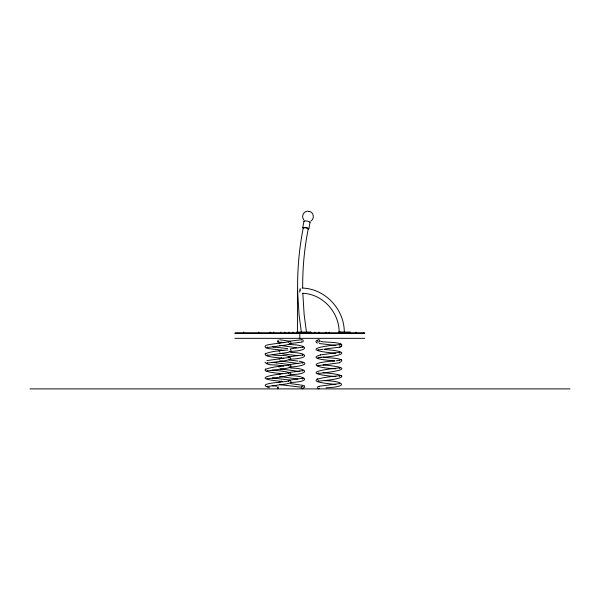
<?xml version="1.0" encoding="UTF-8"?>
<svg xmlns="http://www.w3.org/2000/svg" width="600" height="600" viewBox="0 0 600 600"><rect width="100%" height="100%" fill="white"/><g stroke="black" fill="none" stroke-linecap="round" stroke-linejoin="round"><path stroke-width="0.9" d="M297.623 288.51C297.428 268.147 299.295 247.77 303.285 227.798L303.39 227.7A2.61 0.465 10.5 0 1 305.197 227.7L306.495 227.933A2.468 0.443 10.5 0 1 308.212 228.57L308.28 228.697C304.395 248.167 302.535 268.035 302.7 287.88M299.82 333.442L299.925 332.715M277.928 387.24L277.905 388.755L278.002 386.7M339.502 353.16L340.005 352.267L320.4 354.93M308.933 211.71L308.625 211.222L308.752 211.68M339.495 368.722L340.005 367.845C319.68 369.765 300.24 373.515 335.858 376.605M278.093 341.145L277.905 342.03L283.853 342.66M299.767 292.132L300.233 288.562M301.32 332.062L299.1 315.12L297.525 289.695A2.55 2.527 0 0 1 297.78 289.058M300 290.347L300.053 289.942M302.73 227.685L303.975 221.085M308.835 228.81L310.08 222.21M302.558 379.02L303.157 378.195L288.923 380.205M339.51 345.218L339.862 344.565C323.212 346.005 297.938 349.928 335.767 353.243M340.028 347.07C347.513 341.272 323.062 342.78 320.722 341.28M339.51 360.788L339.877 360.142L336.03 360.892M318.315 357.285L317.888 357.885L319.935 357.428M318.322 372.84L317.888 373.447C334.373 371.925 359.67 368.123 323.085 364.935M302.587 355.53L303.015 354.923L288.885 356.85M302.58 371.085L303.015 370.493L298.778 371.265L299.925 371.108M267.368 362.595L267.038 363.12L285.353 360.697L290.595 359.265M267.353 347.025L266.94 347.55L286.485 344.955L289.77 344.212L290.933 343.267L290.798 342.067L289.298 341.197L279.735 339.765M288.668 381.337L289.118 380.775C286.815 382.29 253.515 382.913 269.498 387.78M288.66 365.782L288.99 365.257C273.142 366.697 247.755 370.688 282.495 373.635M302.625 347.587L303.142 347.055L290.438 348.892M318.27 380.775L318.038 381.157M318.278 365.22L317.752 365.737L339.6 362.737M318.263 349.65L317.737 350.175L323.272 349.185M302.625 363.157L303.15 362.632L288.923 364.635M279.135 343.5L281.43 342.225M281.295 350.055L279.06 351.428M279.12 359.077L281.415 357.803M279.202 366.743L281.288 365.64M279.12 374.663L281.415 373.38M279.053 382.597L281.543 381.135M341.587 346.252L341.835 345.795M279.053 367.013L279.308 366.555M267.308 386.085L266.918 386.572L286.582 383.88L289.882 383.093L290.978 382.072L290.55 380.737L288.495 379.913L272.25 377.947M288.712 342.278L289.103 341.798L269.445 344.498L266.138 345.285L265.043 346.312L265.47 347.647L267.525 348.465L283.778 350.43M304.725 387.668L304.485 385.853M287.918 350.002C268.11 351.142 250.665 355.868 283.845 358.23M267.3 354.96L266.903 355.44L288.428 352.38L290.85 351.195L291 350.28L290.295 349.38M267.315 370.515L266.91 370.995L286.582 368.295L289.89 367.507L290.985 366.487L290.715 365.317L289.178 364.515L276.487 362.85M288.72 357.855L288.885 357.585M290.362 359.483C292.418 353.505 275.07 356.52 272.175 354.57M288.712 373.41L289.252 372.93C275.197 374.423 246.69 378.33 282.555 381.428M267.233 378.435L267.03 378.683C285.308 377.1 307.447 373.043 272.168 370.147M290.377 343.905L290.767 343.538M265.252 369.27L265.642 368.903M290.528 359.325L290.76 359.108C309.562 358.627 308.955 352.673 290.513 352.447M265.26 353.685L265.657 353.31M310.92 221.04C314.67 218.79 313.837 212.558 309.653 211.365M316.59 340.267L315.915 341.513L316.403 342.532M339.765 383.587L319.56 386.19M279.525 381.907L280.095 381.57M340.8 346.815L341.37 346.478M289.17 351.472C309.99 350.873 309.345 344.895 289.087 344.498M339.51 376.657L339.877 375.705C320.933 377.332 299.483 381.263 335.76 384.382M288.975 357.51L266.918 360.6M339.337 362.805C348.803 357.585 325.267 358.125 323.168 357.15M317.805 378.712L317.017 378.968M324.608 349.02L339.608 347.175M339.353 347.243L340.305 346.995M318.225 381.097C337.043 379.778 357.66 375.562 323.168 372.728M307.763 211.11C303.577 211.155 301.02 216.562 303.728 219.81M320.618 354.892C305.722 358.972 331.8 360.57 334.597 360.87M301.192 339.765L288.892 341.28M301.335 342.18L289.2 343.665M319.688 357.465L320.978 357.278M290.715 374.647C309.577 374.257 308.962 368.243 290.505 368.032M320.752 357.308C339.42 356.483 355.035 351.75 324.577 349.5M298.972 371.243L288.885 372.435M325.98 387.78C349.793 386.85 343.748 380.933 324.57 380.647M290.692 382.455C312.33 381.615 306.248 375.653 289.087 375.645M289.207 359.243L290.715 359.077M289.17 367.035C293.205 367.298 314.985 364.373 299.28 361.185M334.718 361.043C307.433 362.52 312.457 367.748 335.767 368.805M296.625 332.062L311.01 332.062M338.34 332.062L350.355 332.062M234.885 338.332L364.755 338.332M30 388.897L570 388.897M279.532 365.528C275.22 364.11 267.877 366.255 264.983 362.197M297.728 355.657L283.62 354.015L279.57 353.017M297.96 361.043L289.087 360.075M297.803 363.442L279.705 360.885M297.728 371.22L280.155 368.91M297.803 379.02L279.705 376.47M274.935 347.115L287.64 348.585M276.532 362.858L272.25 362.377M279.487 365.52L283.77 365.993M276.51 386.19L272.168 385.71M296.325 347.73L279.69 345.315M273.465 346.95L275.017 347.123M290.505 383.595L303.93 385.493M272.25 346.8L273.585 346.965M302.19 288.067C325.11 288.593 344.362 309.315 344.28 332.062M302.76 293.28C322.718 294.022 339.195 312.3 339.15 332.062M335.873 345.465L319.282 343.507M300.173 387.097L281.362 384.803M279.892 384.353L280.95 384.713M280.665 384.653L281.632 384.862M317.468 343.065L316.665 342.705M289.688 380.25L290.31 380.535M299.715 332.737L299.812 333.337M340.733 343.89L341.317 344.205M340.755 359.468L341.332 359.782M341.543 344.415L341.82 344.873M341.558 359.993L341.827 360.442M341.558 375.585L341.827 376.035M303.285 227.798L303.353 227.933A2.468 0.443 10.5 0 0 303.968 228.248M306.45 332.062L304.147 314.618L302.812 293.212M277.875 341.993L278.168 339.975M355.89 332.062L355.89 332.737M340.868 332.062L340.868 332.737M340.245 332.062L340.245 332.737M329.407 332.062L329.407 332.737M325.897 332.062L325.897 332.737M318.907 332.062L318.907 332.737M314.843 332.062L314.843 332.737M310.65 332.062L310.65 332.737M306.803 332.062L306.803 332.737M299.82 332.715L299.82 338.332M297.435 291.772L297.435 332.062M292.83 332.04L292.83 332.715M288.983 332.04L288.983 332.737M284.79 332.04L284.79 332.737M280.725 332.04L280.725 332.737M273.735 332.04L273.735 332.737M270.225 332.04L270.225 332.737M258.772 332.04L258.772 332.737M243.743 332.04L243.743 332.737M297.78 291.608A2.55 2.527 0 0 1 297.428 290.347M304.365 221.438A3.105 0.555 10.7 0 1 306.668 221.017A3.105 0.555 10.7 0 1 309.968 222.337M303.593 228.248A3.105 0.555 10.7 0 1 303.653 227.452A3.105 0.555 10.7 0 1 307.965 228.255A3.105 0.555 10.7 0 1 307.913 229.042M301.462 339.975A1.208 0.983 81.2 0 1 302.858 339.975A1.208 0.983 81.2 0 1 302.947 341.678A1.208 0.983 81.2 0 1 301.553 341.678M319.237 388.59A1.208 0.983 81.2 0 1 317.925 388.245A1.208 0.983 81.2 0 1 318 386.632A1.208 0.983 81.2 0 1 319.335 386.685M328.718 332.858A2.565 0.547 25 0 1 329.858 333.255M269.775 333.24A2.565 0.547 -25 0 1 270.915 332.843M340.132 344.407L339.6 344.73L340.132 344.407M363.945 332.737L235.695 332.715A0.81 0.81 0 0 0 234.885 333.525L364.755 333.548A0.81 0.81 0 0 0 363.945 332.737M301.23 386.94A1.208 1.095 77.8 0 0 302.243 388.755A1.208 1.095 77.8 0 0 303.135 386.955A1.208 1.095 77.8 0 0 301.23 386.94M317.715 340.222A1.208 1.095 77.8 0 0 318.728 342.03A1.208 1.095 77.8 0 0 319.62 340.23A1.208 1.095 77.8 0 0 317.715 340.222"/></g></svg>
